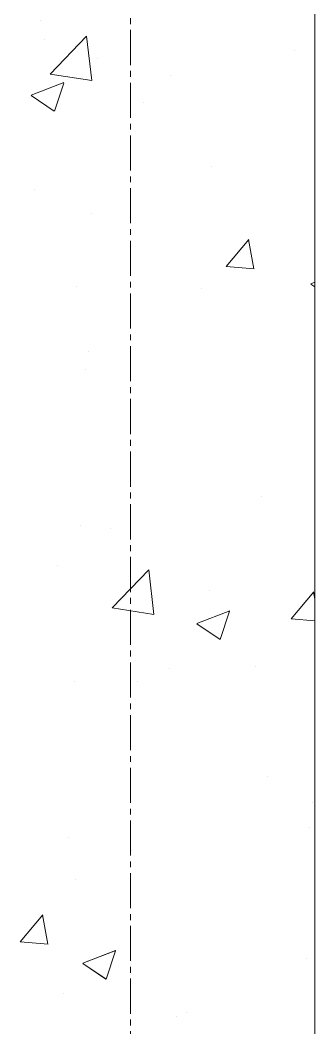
# Model space of a CAD drawing. Header units: millimetres. Extents: x 470010 to 1231400, y -134005 to 421770.
# Drawn here: x 806463 to 806623, y 170814 to 171361 of the extents above; entities that cross this region are included whole.
import ezdxf
from ezdxf.enums import TextEntityAlignment as Align

# ---------------------------------------------------------------- set-up
doc = ezdxf.new("R2010")
doc.units = ezdxf.units.MM
doc.linetypes.add('CENTER2', pattern=[28.575, 19.05, -3.175, 3.175, -3.175])
doc.layers.get('Defpoints').update_dxf_attribs({"color": 140})
doc.layers.add('АР_Стены ПЕНОблок', color=52, linetype='Continuous', lineweight=20)
doc.layers.add('АР_Штриховка', color=8, linetype='Continuous', lineweight=0)
doc.layers.add('РД_Оси_100', color=7, linetype='Continuous', lineweight=0, true_color=0x525252)
doc.styles.add('style1', font='ARIALN.TTF')

# ---------------------------------------------------------------- blocks, each defined once
blk = doc.blocks.new('СОШ_2200_АР_ОСИ_М100_28.05.24')
at = {"layer": 'РД_Оси_100', "color": 251, "linetype": 'CENTER2', "true_color": 0x636466}
blk.add_line((0, -6155), (0, 139938.679), dxfattribs=at)
blk = doc.blocks.new('A$C9108343f')
at = {"layer": 'АР_Стены ПЕНОблок', "color": 18, "linetype": 'Continuous', "lineweight": 20, "true_color": 0x000000}
blk.add_line((140904.09, 237679.49), (140904.09, 313879.49), dxfattribs=at)
at = {"layer": 'АР_Штриховка', "color": 18, "linetype": 'Continuous', "lineweight": 0, "true_color": 0x000000}
for p, q in [((140755.21, 271727.06), (140755.21, 271727.06)), ((140760.59, 271697.88), (140780.37, 271718.5)), ((140783.15, 271694.37), (140780.34, 271718.49)), ((140757.72, 271716.41), (140757.72, 271716.41)), ((140893.31, 271710.68), (140893.31, 271710.68)), ((140786.21, 271706.6), (140786.21, 271706.6)), ((140760.57, 271697.92), (140783.16, 271694.41)), ((140826.09, 271697.11), (140826.09, 271697.11)), ((140750.34, 271686.44), (140768.12, 271693.26)), ((140762.89, 271677.71), (140768.04, 271693.06)), ((140750.25, 271686.24), (140762.88, 271677.72)), ((140811.28, 271682.29), (140811.28, 271682.29)), ((140848.17, 271647.91), (140848.17, 271647.91)), ((140751.97, 271635.25), (140751.97, 271635.25)), ((140783.12, 271622.04), (140783.12, 271622.04)), ((140856.06, 271593.59), (140868.3, 271608.19)), ((140871.07, 271592.22), (140868.13, 271608.14)), ((140856.06, 271593.58), (140871.24, 271592.25)), ((140774.97, 271582.8), (140774.97, 271582.8)), ((140842.78, 271581.57), (140842.78, 271581.57)), ((140901.86, 271583.97), (140904.09, 271582.47)), ((140901.95, 271584.17), (140904.09, 271584.99)), ((140781.35, 271547.73), (140781.35, 271547.73)), ((140780.03, 271537.49), (140780.03, 271537.49)), ((140874.95, 271468.67), (140874.95, 271468.67)), ((140776.94, 271452.93), (140776.94, 271452.93)), ((140793.32, 271451.77), (140793.32, 271451.77)), ((140764.48, 271431.24), (140764.48, 271431.24)), ((140794.26, 271408.41), (140814.04, 271429.03)), ((140816.82, 271404.9), (140814.02, 271429.02)), ((140846.87, 271417.65), (140846.87, 271417.65)), ((140891.3, 271402.54), (140903.55, 271417.13)), ((140904.09, 271413.19), (140903.37, 271417.09)), ((140794.24, 271408.45), (140816.83, 271404.95)), ((140840.15, 271399.98), (140857.93, 271406.81)), ((140852.7, 271391.26), (140857.85, 271406.61)), ((140891.3, 271402.53), (140904.09, 271401.41)), ((140840.06, 271399.79), (140852.69, 271391.26)), ((140825.34, 271375.47), (140825.34, 271375.47)), ((140871.71, 271376.86), (140871.71, 271376.86)), ((140808.13, 271368.49), (140808.13, 271368.49)), ((140773.85, 271368.38), (140773.85, 271368.38)), ((140878.38, 271316.93), (140878.38, 271316.93)), ((140902.69, 271302.87), (140902.69, 271302.87)), ((140901.09, 271289.35), (140901.09, 271289.35)), ((140770.76, 271283.82), (140770.76, 271283.82)), ((140804.89, 271276.68), (140804.89, 271276.68)), ((140774.22, 271261.16), (140774.22, 271261.16)), ((140744.36, 271227.42), (140756.61, 271242.01)), ((140759.37, 271226.05), (140756.43, 271241.97)), ((140744.36, 271227.41), (140759.54, 271226.08)), ((140778.35, 271215.8), (140796.13, 271222.62)), ((140790.9, 271207.07), (140796.05, 271222.42)), ((140778.26, 271215.6), (140790.89, 271207.08)), ((140899.6, 271218.31), (140899.6, 271218.31)), ((140767.68, 271199.27), (140767.68, 271199.27)), ((140834.27, 271189.17), (140834.27, 271189.17)), ((140828.91, 271187.14), (140828.91, 271187.14))]:
    blk.add_line(p, q, dxfattribs=at)
at = {"layer": 'РД_Оси_100'}
blk.add_blockref('СОШ_2200_АР_ОСИ_М100_28.05.24', (140804.09, 223079.49), dxfattribs=at)
at = {"layer": 'Defpoints', "color": 18, "true_color": 0x000000, "style": 'style1'}
for p in [(143949.34, 316089.12), (143974.98, 281639.5), (143890.4, 273244.71), (143839.99, 264276.81), (143967.75, 254892.38), (12251.96, 104178.14), (12382.58, 96023.14)]:
    blk.add_attdef('АР-ПОМЕЩЕНИЕ:НАИМЕНОВАНИЕ', text='', height=100, dxfattribs=at).set_placement(p, align=Align.MIDDLE)
at = {"layer": 'Defpoints', "color": 18, "true_color": 0x000000, "style": 'style1', "flags": 8}
for p in [(143951.3, 279099.09), (143848.34, 269251.11), (143875.33, 260094.25), (144049.74, 250824.7), (163419.28, 238153.36), (155897.46, 237965.97), (183037.2, 237965.97), (143342.94, 237876.19)]:
    blk.add_attdef('АР-ПОМЕЩЕНИЕ:НАИМЕНОВАНИЕ', text='', height=100, dxfattribs=at).set_placement(p, align=Align.MIDDLE)

msp = doc.modelspace()

# ---------------------------------------------------------------- linework, layer by layer
at = {"layer": 'АР_Стены ПЕНОблок', "color": 18, "linetype": 'Continuous', "lineweight": 20, "true_color": 0x000000}
msp.add_line((806622.706, 137313.251), (806622.706, 213513.251), dxfattribs=at)
at = {"layer": 'АР_Штриховка', "color": 18, "linetype": 'Continuous', "lineweight": 0, "true_color": 0x000000}
for p, q in [((806479.198, 171331.635), (806498.982, 171352.254)), ((806501.762, 171328.129), (806498.956, 171352.251)), ((806468.949, 171320.195), (806486.733, 171327.022)), ((806479.179, 171331.675), (806501.769, 171328.172)), ((806481.501, 171311.472), (806486.651, 171326.821)), ((806468.859, 171319.996), (806481.493, 171311.474)), ((806574.672, 171227.35), (806586.917, 171241.943)), ((806589.681, 171225.979), (806586.744, 171241.901)), ((806574.671, 171227.34), (806589.853, 171226.011)), ((806620.473, 171217.731), (806622.706, 171216.225)), ((806620.563, 171217.93), (806622.706, 171218.752)), ((806512.873, 171042.167), (806532.657, 171062.785)), ((806535.437, 171038.66), (806532.631, 171062.782)), ((806609.915, 171036.293), (806622.16, 171050.886)), ((806622.706, 171046.944), (806621.987, 171050.844)), ((806512.854, 171042.207), (806535.444, 171038.703)), ((806558.761, 171033.742), (806576.546, 171040.569)), ((806571.314, 171025.019), (806576.464, 171040.368)), ((806558.671, 171033.543), (806571.306, 171025.021)), ((806609.914, 171036.283), (806622.706, 171035.164)), ((806462.974, 170861.175), (806475.219, 170875.768)), ((806477.982, 170859.805), (806475.045, 170875.726)), ((806462.973, 170861.165), (806478.155, 170859.837)), ((806496.959, 170849.554), (806514.744, 170856.381)), ((806509.512, 170840.831), (806514.662, 170856.18)), ((806496.869, 170849.355), (806509.503, 170840.833))]:
    msp.add_line(p, q, dxfattribs=at)

# ---------------------------------------------------------------- block references
msp.add_blockref('A$C9108343f', (665718.612, -100366.242))
at = {"layer": 'РД_Оси_100'}
msp.add_blockref('СОШ_2200_АР_ОСИ_М100_28.05.24', (806522.706, 122713.251), dxfattribs=at)

doc.saveas('drawing.dxf')
